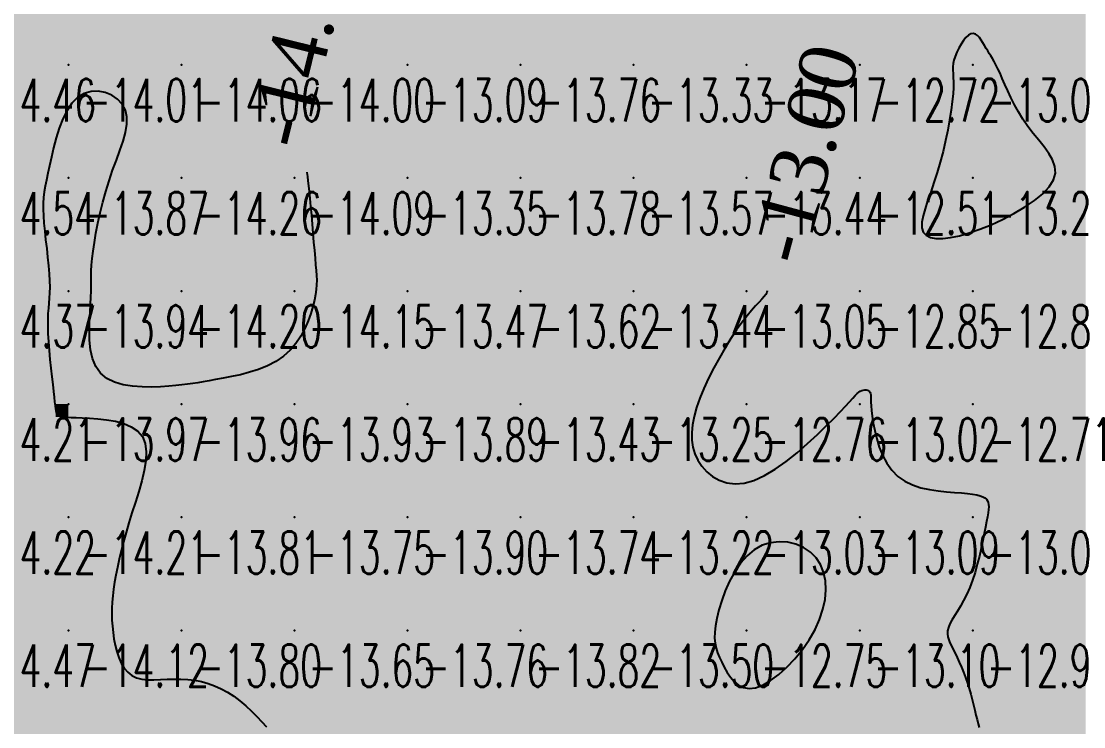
# Model space of a CAD drawing. Header units: millimetres. Extents: x 88261 to 90953, y 390274 to 392322.
# Drawn here: x 89646.1 to 89740.1, y 391408.7 to 391471.1 of the extents above; entities that cross this region are included whole.
import ezdxf
from ezdxf.enums import TextEntityAlignment as Align

# ---------------------------------------------------------------- set-up
doc = ezdxf.new("R2010")
doc.units = ezdxf.units.MM
doc.header["$LTSCALE"] = 25
for name, color, linetype in [('CN_03_00', 7, 'Continuous'), ('Cotation Courbes de niveau', 7, 'Continuous'), ('COTEAlt', 7, 'Continuous'), ('TN_COLORIAGE', 7, 'Continuous')]:
    doc.layers.add(name, color=color, linetype=linetype)
doc.styles.add('Simplex 1.0', font='Simplex.shx', dxfattribs={"width": 0.99, "height": 2.5})
doc.styles.get("Standard").update_dxf_attribs({"font": 'times.ttf'})

# ---------------------------------------------------------------- blocks, each defined once
blk = doc.blocks.new('COTE')
at = {"color": 0}
blk.add_point((0, 0), dxfattribs=at)
at = {"layer": 'COTEAlt'}
blk.add_attdef('ALT', text='', height=3.75, dxfattribs=at).set_placement((1.25, -1.25), align=Align.TOP_LEFT)

msp = doc.modelspace()

# ---------------------------------------------------------------- linework, layer by layer
at = {"layer": 'CN_03_00', "elevation": -13, "flags": 128}
for points in [[(89731.874, 391453.106), (89732.888, 391453.571), (89733.888, 391454.089), (89734.837, 391454.648), (89735.7, 391455.238), (89736.439, 391455.846), (89737.017, 391456.461), (89737.398, 391457.071), (89737.558, 391457.669), (89737.52, 391458.255), (89737.319, 391458.835), (89736.991, 391459.412), (89736.571, 391459.992), (89736.095, 391460.58), (89735.598, 391461.179), (89735.116, 391461.794), (89734.677, 391462.428), (89734.284, 391463.071), (89733.933, 391463.712), (89733.62, 391464.341), (89733.341, 391464.945), (89733.091, 391465.514), (89732.866, 391466.036), (89732.663, 391466.5), (89732.477, 391466.898), (89732.306, 391467.238), (89732.147, 391467.531), (89731.997, 391467.789), (89731.854, 391468.023), (89731.715, 391468.244), (89731.578, 391468.463), (89731.44, 391468.692), (89731.298, 391468.937), (89731.152, 391469.188), (89730.999, 391469.43), (89730.839, 391469.648), (89730.67, 391469.827), (89730.49, 391469.951), (89730.298, 391470.006), (89730.093, 391469.977), (89729.876, 391469.853), (89729.651, 391469.647), (89729.427, 391469.376), (89729.211, 391469.057), (89729.011, 391468.708), (89728.835, 391468.345), (89728.69, 391467.987), (89728.584, 391467.649), (89728.522, 391467.344), (89728.496, 391467.058), (89728.495, 391466.772), (89728.509, 391466.467), (89728.528, 391466.124), (89728.541, 391465.725), (89728.538, 391465.249), (89728.507, 391464.678), (89728.441, 391463.999), (89728.34, 391463.226), (89728.205, 391462.378), (89728.04, 391461.475), (89727.845, 391460.537), (89727.623, 391459.583), (89727.376, 391458.634), (89727.106, 391457.71), (89726.818, 391456.827), (89726.529, 391455.996), (89726.258, 391455.222), (89726.026, 391454.513), (89725.851, 391453.875), (89725.754, 391453.316), (89725.755, 391452.842), (89725.872, 391452.459), (89726.122, 391452.175), (89726.498, 391451.986), (89726.992, 391451.89), (89727.593, 391451.884), (89728.293, 391451.966), (89729.081, 391452.132), (89729.947, 391452.379), (89730.883, 391452.706), (89731.874, 391453.106)], [(89711.68, 391412.405), (89712.37, 391412.804), (89713.088, 391413.339), (89713.812, 391413.99), (89714.517, 391414.734), (89715.182, 391415.549), (89715.783, 391416.414), (89716.297, 391417.308), (89716.705, 391418.209), (89717.002, 391419.104), (89717.186, 391419.981), (89717.258, 391420.827), (89717.215, 391421.63), (89717.057, 391422.376), (89716.782, 391423.055), (89716.39, 391423.652), (89715.883, 391424.157), (89715.28, 391424.561), (89714.605, 391424.854), (89713.878, 391425.029), (89713.125, 391425.077), (89712.366, 391424.99), (89711.625, 391424.758), (89710.925, 391424.374), (89710.284, 391423.836), (89709.707, 391423.17), (89709.194, 391422.408), (89708.746, 391421.583), (89708.362, 391420.728), (89708.043, 391419.874), (89707.79, 391419.055), (89707.603, 391418.303), (89707.481, 391417.643), (89707.42, 391417.066), (89707.415, 391416.555), (89707.46, 391416.095), (89707.551, 391415.669), (89707.682, 391415.26), (89707.848, 391414.852), (89708.045, 391414.428), (89708.268, 391413.979), (89708.521, 391413.524), (89708.812, 391413.091), (89709.147, 391412.704), (89709.53, 391412.392), (89709.97, 391412.18), (89710.471, 391412.095), (89711.041, 391412.164), (89711.68, 391412.405)]]:
    msp.add_lwpolyline(points, close=True, dxfattribs=at)
at = {"layer": 'CN_03_00', "flags": 128}
for points, elevation in [([(89671.332, 391457.749), (89671.336, 391457.724), (89671.389, 391457.367), (89671.441, 391456.987), (89671.495, 391456.554), (89671.552, 391456.039), (89671.612, 391455.42), (89671.676, 391454.715), (89671.742, 391453.951), (89671.809, 391453.152), (89671.876, 391452.347), (89671.942, 391451.56), (89672.006, 391450.819), (89672.066, 391450.149), (89672.121, 391449.57), (89672.167, 391449.067), (89672.201, 391448.618), (89672.216, 391448.203), (89672.21, 391447.799), (89672.178, 391447.385), (89672.115, 391446.939), (89672.017, 391446.44), (89671.88, 391445.873), (89671.697, 391445.251), (89671.463, 391444.593), (89671.169, 391443.92), (89670.812, 391443.251), (89670.382, 391442.607), (89669.876, 391442.007), (89669.285, 391441.47), (89668.609, 391441.013), (89667.866, 391440.63), (89667.078, 391440.313), (89666.268, 391440.054), (89665.46, 391439.843), (89664.676, 391439.672), (89663.938, 391439.531), (89663.271, 391439.413), (89662.688, 391439.309), (89662.173, 391439.217), (89661.701, 391439.135), (89661.248, 391439.061), (89660.788, 391438.995), (89660.297, 391438.935), (89659.75, 391438.88), (89659.122, 391438.827), (89658.398, 391438.779), (89657.601, 391438.751), (89656.762, 391438.759), (89655.915, 391438.822), (89655.092, 391438.957), (89654.324, 391439.182), (89653.644, 391439.514), (89653.085, 391439.973), (89652.67, 391440.566), (89652.386, 391441.27), (89652.21, 391442.055), (89652.123, 391442.888), (89652.101, 391443.738), (89652.122, 391444.573), (89652.166, 391445.362), (89652.21, 391446.074), (89652.238, 391446.685), (89652.25, 391447.214), (89652.253, 391447.685), (89652.253, 391448.126), (89652.257, 391448.562), (89652.271, 391449.02), (89652.302, 391449.526), (89652.354, 391450.105), (89652.435, 391450.777), (89652.545, 391451.535), (89652.684, 391452.361), (89652.854, 391453.242), (89653.054, 391454.161), (89653.285, 391455.104), (89653.547, 391456.055), (89653.841, 391456.998), (89654.162, 391457.921), (89654.492, 391458.815), (89654.806, 391459.674), (89655.08, 391460.493), (89655.29, 391461.265), (89655.411, 391461.985), (89655.421, 391462.646), (89655.294, 391463.242), (89655.016, 391463.767), (89654.606, 391464.208), (89654.096, 391464.552), (89653.514, 391464.787), (89652.89, 391464.898), (89652.254, 391464.873), (89651.634, 391464.699), (89651.062, 391464.363), (89650.559, 391463.858), (89650.126, 391463.213), (89649.754, 391462.462), (89649.437, 391461.638), (89649.169, 391460.778), (89648.941, 391459.915), (89648.746, 391459.084), (89648.578, 391458.32), (89648.431, 391457.647), (89648.304, 391457.054), (89648.199, 391456.517), (89648.117, 391456.014), (89648.059, 391455.523), (89648.026, 391455.022), (89648.019, 391454.487), (89648.039, 391453.897), (89648.087, 391453.237), (89648.155, 391452.519), (89648.237, 391451.763), (89648.326, 391450.991), (89648.413, 391450.221), (89648.491, 391449.475), (89648.553, 391448.772), (89648.591, 391448.133), (89648.601, 391447.57), (89648.587, 391447.07), (89648.557, 391446.609), (89648.517, 391446.168), (89648.476, 391445.723), (89648.441, 391445.254), (89648.418, 391444.739), (89648.415, 391444.155), (89648.438, 391443.489), (89648.483, 391442.758), (89648.545, 391441.986), (89648.619, 391441.197), (89648.7, 391440.416), (89648.781, 391439.667), (89648.859, 391438.974), (89648.927, 391438.363), (89648.983, 391437.851), (89649.028, 391437.433), (89649.067, 391437.099), (89649.103, 391436.837), (89649.14, 391436.636), (89649.183, 391436.486), (89649.235, 391436.374), (89649.3, 391436.291), (89649.383, 391436.227), (89649.496, 391436.177), (89649.651, 391436.139), (89649.859, 391436.109), (89650.133, 391436.086), (89650.486, 391436.066), (89650.929, 391436.046), (89651.474, 391436.024), (89652.127, 391435.995), (89652.857, 391435.946), (89653.628, 391435.861), (89654.402, 391435.725), (89655.144, 391435.523), (89655.815, 391435.24), (89656.378, 391434.861), (89656.797, 391434.369), (89657.044, 391433.757), (89657.136, 391433.038), (89657.098, 391432.233), (89656.957, 391431.362), (89656.738, 391430.446), (89656.467, 391429.505), (89656.17, 391428.561), (89655.873, 391427.633), (89655.597, 391426.738), (89655.348, 391425.88), (89655.122, 391425.058), (89654.921, 391424.273), (89654.743, 391423.523), (89654.587, 391422.81), (89654.453, 391422.132), (89654.34, 391421.489), (89654.248, 391420.881), (89654.176, 391420.301), (89654.125, 391419.743), (89654.096, 391419.2), (89654.088, 391418.666), (89654.101, 391418.134), (89654.137, 391417.597), (89654.195, 391417.049), (89654.277, 391416.487), (89654.386, 391415.922), (89654.526, 391415.367), (89654.702, 391414.837), (89654.919, 391414.345), (89655.181, 391413.908), (89655.492, 391413.537), (89655.857, 391413.249), (89656.278, 391413.051), (89656.75, 391412.932), (89657.264, 391412.876), (89657.814, 391412.865), (89658.39, 391412.882), (89658.986, 391412.911), (89659.593, 391412.935), (89660.204, 391412.936), (89660.811, 391412.901), (89661.414, 391412.825), (89662.01, 391412.707), (89662.6, 391412.545), (89663.183, 391412.337), (89663.757, 391412.081), (89664.321, 391411.776), (89664.876, 391411.42), (89665.419, 391411.014), (89665.946, 391410.57), (89666.45, 391410.102), (89666.927, 391409.625), (89667.372, 391409.153), (89667.777, 391408.701)], -14), ([(89712.06, 391447.266), (89712.034, 391447.112), (89711.948, 391446.946), (89711.803, 391446.757), (89711.6, 391446.533), (89711.343, 391446.262), (89711.036, 391445.932), (89710.681, 391445.533), (89710.282, 391445.052), (89709.841, 391444.477), (89709.364, 391443.803), (89708.863, 391443.043), (89708.351, 391442.216), (89707.841, 391441.343), (89707.348, 391440.441), (89706.886, 391439.53), (89706.467, 391438.63), (89706.106, 391437.759), (89705.815, 391436.933), (89705.596, 391436.152), (89705.453, 391435.415), (89705.388, 391434.719), (89705.401, 391434.059), (89705.496, 391433.435), (89705.674, 391432.842), (89705.937, 391432.278), (89706.287, 391431.745), (89706.72, 391431.259), (89707.234, 391430.841), (89707.825, 391430.511), (89708.489, 391430.292), (89709.224, 391430.203), (89710.025, 391430.265), (89710.891, 391430.499), (89711.813, 391430.917), (89712.771, 391431.489), (89713.743, 391432.178), (89714.704, 391432.943), (89715.632, 391433.748), (89716.502, 391434.553), (89717.292, 391435.32), (89717.977, 391436.01), (89718.541, 391436.593), (89718.993, 391437.071), (89719.351, 391437.457), (89719.63, 391437.762), (89719.848, 391437.996), (89720.021, 391438.17), (89720.165, 391438.296), (89720.296, 391438.386), (89720.429, 391438.448), (89720.563, 391438.485), (89720.694, 391438.5), (89720.818, 391438.492), (89720.932, 391438.465), (89721.032, 391438.418), (89721.114, 391438.353), (89721.174, 391438.272), (89721.211, 391438.174), (89721.23, 391438.05), (89721.238, 391437.89), (89721.242, 391437.682), (89721.248, 391437.416), (89721.266, 391437.082), (89721.3, 391436.669), (89721.358, 391436.166), (89721.448, 391435.568), (89721.578, 391434.897), (89721.754, 391434.179), (89721.986, 391433.443), (89722.28, 391432.715), (89722.645, 391432.023), (89723.089, 391431.393), (89723.62, 391430.854), (89724.24, 391430.424), (89724.931, 391430.096), (89725.669, 391429.855), (89726.431, 391429.684), (89727.194, 391429.568), (89727.933, 391429.491), (89728.626, 391429.439), (89729.248, 391429.394), (89729.782, 391429.345), (89730.23, 391429.287), (89730.6, 391429.22), (89730.9, 391429.142), (89731.137, 391429.052), (89731.319, 391428.95), (89731.454, 391428.833), (89731.551, 391428.701), (89731.615, 391428.552), (89731.65, 391428.379), (89731.659, 391428.173), (89731.642, 391427.927), (89731.603, 391427.632), (89731.543, 391427.281), (89731.464, 391426.864), (89731.37, 391426.375), (89731.26, 391425.809), (89731.135, 391425.179), (89730.993, 391424.503), (89730.834, 391423.797), (89730.655, 391423.079), (89730.455, 391422.367), (89730.234, 391421.676), (89729.99, 391421.026), (89729.723, 391420.429), (89729.443, 391419.884), (89729.161, 391419.389), (89728.887, 391418.938), (89728.633, 391418.527), (89728.409, 391418.154), (89728.226, 391417.813), (89728.095, 391417.5), (89728.025, 391417.211), (89728.01, 391416.939), (89728.044, 391416.675), (89728.12, 391416.412), (89728.231, 391416.142), (89728.369, 391415.857), (89728.528, 391415.55), (89728.7, 391415.211), (89728.88, 391414.836), (89729.063, 391414.428), (89729.246, 391413.992), (89729.428, 391413.535), (89729.605, 391413.061), (89729.774, 391412.577), (89729.933, 391412.087), (89730.079, 391411.598), (89730.209, 391411.115), (89730.327, 391410.644), (89730.435, 391410.189), (89730.536, 391409.756), (89730.634, 391409.351), (89730.731, 391408.978), (89730.83, 391408.643)], -13)]:
    msp.add_lwpolyline(points, dxfattribs=dict(at, elevation=elevation))
at = {"layer": 'TN_COLORIAGE', "color": 231}
for points in [[(89640.249, 391477.239, -14.644), (89640.249, 391467.239, -14.644), (89650.249, 391477.239, -14.644)], [(89640.249, 391467.239, -14.644), (89650.249, 391467.239, -14.644), (89650.249, 391477.239, -14.644)], [(89650.249, 391477.239, -14.213), (89650.249, 391467.239, -14.213), (89660.249, 391477.239, -14.213)], [(89650.249, 391467.239, -14.213), (89660.249, 391467.239, -14.213), (89660.249, 391477.239, -14.213)], [(89660.249, 391477.239, -14.131), (89660.249, 391467.239, -14.131), (89670.249, 391477.239, -14.131)], [(89660.249, 391467.239, -14.131), (89670.249, 391467.239, -14.131), (89670.249, 391477.239, -14.131)], [(89670.249, 391477.239, -14), (89672.758, 391477.239, -14), (89670.249, 391467.239, -14), (89670.334, 391467.325, -14)], [(89640.249, 391467.239, -14.014), (89640.249, 391457.239, -14.014), (89650.249, 391467.239, -14.014)], [(89640.249, 391457.239, -14), (89648.371, 391457.239, -14), (89650.249, 391467.239, -14), (89650.249, 391466.235, -14)], [(89660.249, 391467.239, -14), (89657.004, 391463.995, -14), (89650.249, 391467.239, -14), (89650.249, 391466.235, -14)], [(89660.249, 391457.239, -14), (89653.498, 391457.239, -14), (89660.249, 391467.239, -14), (89657.004, 391463.995, -14)], [(89660.249, 391467.239, -14.003), (89660.249, 391457.239, -14.003), (89670.249, 391467.239, -14.003)], [(89660.249, 391457.239, -14.003), (89670.249, 391457.239, -14.003), (89670.249, 391467.239, -14.003)], [(89670.286, 391467.239, -14.003), (89670.334, 391467.325, -14.003), (89670.249, 391467.239, -14.003)], [(89670.249, 391457.239, -14), (89671.179, 391458.169, -14), (89670.249, 391467.239, -14), (89670.286, 391467.239, -14)], [(89671.179, 391458.169, -14.093), (89671.504, 391457.239, -14.093), (89670.249, 391457.239, -14.093)], [(89640.249, 391457.239, -14), (89648.371, 391457.239, -14), (89640.249, 391447.239, -14), (89647.736, 391454.726, -14)], [(89653.498, 391457.239, -14.261), (89652.047, 391449.038, -14.261), (89660.249, 391457.239, -14.261)], [(89660.249, 391457.239, -14), (89652.047, 391449.038, -14), (89660.249, 391447.239, -14), (89652.44, 391447.239, -14)], [(89660.249, 391457.239, -14.093), (89660.249, 391447.239, -14.093), (89670.249, 391457.239, -14.093)], [(89660.249, 391447.239, -14.093), (89670.249, 391447.239, -14.093), (89670.249, 391457.239, -14.093)], [(89670.249, 391447.239, -14), (89672.114, 391449.104, -14), (89670.249, 391457.239, -14), (89671.504, 391457.239, -14)], [(89647.736, 391454.726, -14.374), (89648.923, 391447.239, -14.374), (89640.249, 391447.239, -14.374)], [(89672.114, 391449.104, -14.149), (89672.435, 391447.239, -14.149), (89670.249, 391447.239, -14.149)], [(89640.249, 391447.239, -14), (89648.923, 391447.239, -14), (89640.249, 391437.239, -14), (89648.122, 391445.113, -14)], [(89652.44, 391447.239, -14.204), (89651.456, 391438.446, -14.204), (89660.249, 391447.239, -14.204)], [(89660.249, 391438.811, -14.204), (89651.456, 391438.446, -14.204), (89660.249, 391447.239, -14.204)], [(89660.249, 391447.239, -14), (89660.249, 391438.811, -14), (89670.249, 391447.239, -14), (89662.282, 391439.272, -14)], [(89670.249, 391440.577, -14.149), (89662.282, 391439.272, -14.149), (89670.249, 391447.239, -14.149)], [(89672.435, 391447.239, -14.149), (89670.249, 391440.577, -14.149), (89670.249, 391447.239, -14.149)], [(89648.122, 391445.113, -14.211), (89649.081, 391437.239, -14.211), (89640.249, 391437.239, -14.211)], [(89640.249, 391427.239, -14), (89649.117, 391436.108, -14), (89640.249, 391437.239, -14), (89649.081, 391437.239, -14)], [(89640.249, 391427.239, -14), (89649.117, 391436.108, -14), (89650.249, 391427.239, -14), (89650.249, 391436.078, -14)], [(89658.734, 391435.725, -14.213), (89650.249, 391436.078, -14.213), (89650.249, 391427.239, -14.213)], [(89655.595, 391427.239, -14.213), (89658.734, 391435.725, -14.213), (89650.249, 391427.239, -14.213)], [(89640.249, 391427.239, -14.213), (89640.249, 391417.239, -14.213), (89650.249, 391427.239, -14.213)], [(89640.249, 391417.239, -14.213), (89650.249, 391417.239, -14.213), (89650.249, 391427.239, -14.213)], [(89650.249, 391427.239, -14), (89655.595, 391427.239, -14), (89650.249, 391417.239, -14), (89654.123, 391421.114, -14)], [(89653.954, 391417.239, -14.117), (89654.123, 391421.114, -14.117), (89650.249, 391417.239, -14.117)], [(89640.249, 391417.239, -14.117), (89640.249, 391407.239, -14.117), (89650.249, 391417.239, -14.117)], [(89640.249, 391407.239, -14.117), (89650.249, 391407.239, -14.117), (89650.249, 391417.239, -14.117)], [(89650.249, 391407.239, -14), (89655.235, 391412.225, -14), (89650.249, 391417.239, -14), (89653.954, 391417.239, -14)], [(89660.249, 391407.239, -14), (89660.249, 391413.352, -14), (89650.249, 391407.239, -14), (89655.235, 391412.225, -14)], [(89664.992, 391411.983, -14.313), (89660.249, 391413.352, -14.313), (89660.249, 391407.239, -14.313)], [(89664.992, 391411.983, -14.313), (89669.039, 391407.239, -14.313), (89660.249, 391407.239, -14.313)]]:
    msp.add_solid(points, dxfattribs=at)
at = {"layer": 'TN_COLORIAGE', "color": 221}
for points in [[(89670.334, 391467.325, -13.091), (89670.286, 391467.239, -13.091), (89680.249, 391477.239, -13.091), (89680.249, 391467.239, -13.091)], [(89670.334, 391467.325, -13.61), (89672.758, 391477.239, -13.61), (89680.249, 391477.239, -13.61)], [(89680.249, 391477.239, -13.764), (89680.249, 391467.239, -13.764), (89690.249, 391477.239, -13.764)], [(89680.249, 391467.239, -13.764), (89690.249, 391467.239, -13.764), (89690.249, 391477.239, -13.764)], [(89690.249, 391477.239, -13.25), (89690.249, 391467.239, -13.25), (89700.249, 391477.239, -13.25)], [(89690.249, 391467.239, -13.25), (89700.249, 391467.239, -13.25), (89700.249, 391477.239, -13.25)], [(89700.249, 391477.239, -13.089), (89700.249, 391467.239, -13.089), (89710.249, 391477.239, -13.089)], [(89700.249, 391467.239, -13.089), (89710.249, 391467.239, -13.089), (89710.249, 391477.239, -13.089)], [(89710.249, 391467.239, -13), (89714.044, 391471.034, -13), (89710.249, 391477.239, -13), (89712.676, 391477.239, -13)], [(89714.036, 391467.239, -13.169), (89714.044, 391471.034, -13.169), (89710.249, 391467.239, -13.169)], [(89728.088, 391467.239, -13.077), (89730.249, 391471.038, -13.077), (89730.249, 391467.239, -13.077)], [(89731.477, 391468.468, -13.077), (89730.249, 391471.038, -13.077), (89730.249, 391467.239, -13.077)], [(89731.477, 391468.468, -13.077), (89732.48, 391467.239, -13.077), (89730.249, 391467.239, -13.077)], [(89670.286, 391467.239, -13.091), (89671.179, 391458.169, -13.091), (89680.249, 391467.239, -13.091)], [(89671.504, 391457.239, -13.091), (89671.179, 391458.169, -13.091), (89680.249, 391457.239, -13.091), (89680.249, 391467.239, -13.091)], [(89680.249, 391467.239, -13.755), (89680.249, 391457.239, -13.755), (89690.249, 391467.239, -13.755)], [(89680.249, 391457.239, -13.755), (89690.249, 391457.239, -13.755), (89690.249, 391467.239, -13.755)], [(89690.249, 391467.239, -13.329), (89690.249, 391457.239, -13.329), (89700.249, 391467.239, -13.329)], [(89690.249, 391457.239, -13.329), (89700.249, 391457.239, -13.329), (89700.249, 391467.239, -13.329)], [(89700.249, 391467.239, -13.169), (89700.249, 391457.239, -13.169), (89710.249, 391467.239, -13.169)], [(89700.249, 391457.239, -13.169), (89710.249, 391457.239, -13.169), (89710.249, 391467.239, -13.169)], [(89710.249, 391457.239, -13), (89716.384, 391463.374, -13), (89710.249, 391467.239, -13), (89714.036, 391467.239, -13)], [(89730.249, 391457.239, -13), (89727.328, 391457.239, -13), (89730.249, 391467.239, -13), (89728.907, 391465.897, -13)], [(89728.907, 391465.897, -13.077), (89728.088, 391467.239, -13.077), (89730.249, 391467.239, -13.077)], [(89730.249, 391457.239, -13), (89734.581, 391461.572, -13), (89730.249, 391467.239, -13), (89732.48, 391467.239, -13)], [(89650.249, 391466.235, -13.875), (89648.371, 391457.239, -13.875), (89650.249, 391457.239, -13.875)], [(89650.249, 391466.235, -13.875), (89657.004, 391463.995, -13.875), (89650.249, 391457.239, -13.875)], [(89657.004, 391463.995, -13.875), (89653.498, 391457.239, -13.875), (89650.249, 391457.239, -13.875)], [(89714.965, 391457.239, -13.441), (89716.384, 391463.374, -13.441), (89710.249, 391457.239, -13.441)], [(89734.581, 391461.572, -13.204), (89739.89, 391457.239, -13.204), (89730.249, 391457.239, -13.204)], [(89647.736, 391454.726, -13.875), (89648.371, 391457.239, -13.875), (89650.249, 391457.239, -13.875)], [(89648.923, 391447.239, -13.875), (89647.736, 391454.726, -13.875), (89650.249, 391447.239, -13.875), (89650.249, 391457.239, -13.875)], [(89652.047, 391449.038, -13.875), (89653.498, 391457.239, -13.875), (89650.249, 391447.239, -13.875), (89650.249, 391457.239, -13.875)], [(89671.504, 391457.239, -13.351), (89672.114, 391449.104, -13.351), (89680.249, 391457.239, -13.351)], [(89672.435, 391447.239, -13.351), (89672.114, 391449.104, -13.351), (89680.249, 391447.239, -13.351), (89680.249, 391457.239, -13.351)], [(89680.249, 391457.239, -13.78), (89680.249, 391447.239, -13.78), (89690.249, 391457.239, -13.78)], [(89680.249, 391447.239, -13.78), (89690.249, 391447.239, -13.78), (89690.249, 391457.239, -13.78)], [(89690.249, 391457.239, -13.573), (89690.249, 391447.239, -13.573), (89700.249, 391457.239, -13.573)], [(89690.249, 391447.239, -13.573), (89700.249, 391447.239, -13.573), (89700.249, 391457.239, -13.573)], [(89700.249, 391457.239, -13.441), (89700.249, 391447.239, -13.441), (89710.249, 391457.239, -13.441)], [(89700.249, 391447.239, -13.441), (89710.249, 391447.239, -13.441), (89710.249, 391457.239, -13.441)], [(89710.249, 391457.239, -13), (89714.965, 391457.239, -13), (89710.249, 391447.239, -13), (89711.125, 391448.116, -13)], [(89727.328, 391457.239, -13.204), (89724.414, 391451.405, -13.204), (89730.249, 391457.239, -13.204)], [(89730.249, 391451.898, -13.204), (89724.414, 391451.405, -13.204), (89730.249, 391457.239, -13.204)], [(89730.249, 391451.898, -13.204), (89739.89, 391457.239, -13.204), (89730.249, 391457.239, -13.204)], [(89652.44, 391447.239, -13.943), (89652.047, 391449.038, -13.943), (89650.249, 391447.239, -13.943)], [(89711.125, 391448.116, -13.047), (89712.708, 391447.239, -13.047), (89710.249, 391447.239, -13.047)], [(89648.122, 391445.113, -13.943), (89648.923, 391447.239, -13.943), (89650.249, 391447.239, -13.943)], [(89649.081, 391437.239, -13.943), (89648.122, 391445.113, -13.943), (89650.249, 391437.239, -13.943), (89650.249, 391447.239, -13.943)], [(89651.456, 391438.446, -13.943), (89652.44, 391447.239, -13.943), (89650.249, 391437.239, -13.943), (89650.249, 391447.239, -13.943)], [(89670.249, 391440.577, -13.468), (89672.435, 391447.239, -13.468), (89670.249, 391437.239, -13.468), (89680.249, 391447.239, -13.468)], [(89670.249, 391437.239, -13.468), (89680.249, 391437.239, -13.468), (89680.249, 391447.239, -13.468)], [(89680.249, 391447.239, -13.623), (89680.249, 391437.239, -13.623), (89690.249, 391447.239, -13.623)], [(89680.249, 391437.239, -13.623), (89690.249, 391437.239, -13.623), (89690.249, 391447.239, -13.623)], [(89690.249, 391447.239, -13.436), (89690.249, 391437.239, -13.436), (89700.249, 391447.239, -13.436)], [(89690.249, 391437.239, -13.436), (89700.249, 391437.239, -13.436), (89700.249, 391447.239, -13.436)], [(89700.249, 391447.239, -13.047), (89700.249, 391437.239, -13.047), (89710.249, 391447.239, -13.047)], [(89700.249, 391437.239, -13), (89705.345, 391437.239, -13), (89710.249, 391447.239, -13), (89710.249, 391445.596, -13)], [(89710.249, 391445.596, -13.047), (89712.708, 391447.239, -13.047), (89710.249, 391447.239, -13.047)], [(89662.282, 391439.272, -13.925), (89670.249, 391440.577, -13.925), (89660.249, 391437.239, -13.925), (89670.249, 391437.239, -13.925)], [(89651.456, 391438.446, -13.962), (89660.249, 391438.811, -13.962), (89650.249, 391437.239, -13.962), (89660.249, 391437.239, -13.962)], [(89662.282, 391439.272, -13.962), (89660.249, 391438.811, -13.962), (89660.249, 391437.239, -13.962)], [(89719.341, 391437.239, -13.024), (89720.249, 391438.66, -13.024), (89720.249, 391437.239, -13.024)], [(89721.443, 391438.433, -13.024), (89720.249, 391438.66, -13.024), (89720.249, 391437.239, -13.024)], [(89721.024, 391437.239, -13.024), (89721.443, 391438.433, -13.024), (89720.249, 391437.239, -13.024)], [(89649.081, 391437.239, -13.972), (89649.117, 391436.108, -13.972), (89650.249, 391437.239, -13.972)], [(89650.249, 391436.078, -13.972), (89649.117, 391436.108, -13.972), (89650.249, 391437.239, -13.972)], [(89650.249, 391436.078, -13.962), (89658.734, 391435.725, -13.962), (89650.249, 391437.239, -13.962), (89660.249, 391437.239, -13.962)], [(89658.734, 391435.725, -13.815), (89655.595, 391427.239, -13.815), (89660.249, 391437.239, -13.815), (89660.249, 391427.239, -13.815)], [(89660.249, 391437.239, -13.925), (89660.249, 391427.239, -13.925), (89670.249, 391437.239, -13.925)], [(89660.249, 391427.239, -13.925), (89670.249, 391427.239, -13.925), (89670.249, 391437.239, -13.925)], [(89670.249, 391437.239, -13.891), (89670.249, 391427.239, -13.891), (89680.249, 391437.239, -13.891)], [(89670.249, 391427.239, -13.891), (89680.249, 391427.239, -13.891), (89680.249, 391437.239, -13.891)], [(89680.249, 391437.239, -13.428), (89680.249, 391427.239, -13.428), (89690.249, 391437.239, -13.428)], [(89680.249, 391427.239, -13.428), (89690.249, 391427.239, -13.428), (89690.249, 391437.239, -13.428)], [(89690.249, 391437.239, -13.251), (89690.249, 391427.239, -13.251), (89700.249, 391437.239, -13.251)], [(89690.249, 391427.239, -13.251), (89700.249, 391427.239, -13.251), (89700.249, 391437.239, -13.251)], [(89700.249, 391437.239, -13), (89705.345, 391437.239, -13), (89700.249, 391427.239, -13), (89705.007, 391431.998, -13)], [(89710.249, 391427.239, -13), (89710.249, 391428.44, -13), (89720.249, 391437.239, -13), (89719.341, 391437.239, -13)], [(89710.249, 391427.239, -13.024), (89720.249, 391427.239, -13.024), (89720.249, 391437.239, -13.024)], [(89720.249, 391427.239, -13), (89722.612, 391429.602, -13), (89720.249, 391437.239, -13), (89721.024, 391437.239, -13)], [(89700.249, 391427.239, -13), (89705.007, 391431.998, -13), (89710.249, 391427.239, -13), (89710.249, 391428.44, -13)], [(89720.249, 391427.239, -13), (89722.612, 391429.602, -13), (89730.249, 391427.239, -13), (89730.249, 391429.472, -13)], [(89731.884, 391428.874, -13.082), (89730.249, 391429.472, -13.082), (89730.249, 391427.239, -13.082)], [(89731.521, 391427.239, -13.082), (89731.884, 391428.874, -13.082), (89730.249, 391427.239, -13.082)], [(89654.123, 391421.114, -13.801), (89653.954, 391417.239, -13.801), (89660.249, 391427.239, -13.801), (89660.249, 391417.239, -13.801)], [(89654.123, 391421.114, -13.815), (89655.595, 391427.239, -13.815), (89660.249, 391427.239, -13.815)], [(89660.249, 391427.239, -13.748), (89660.249, 391417.239, -13.748), (89670.249, 391427.239, -13.748)], [(89660.249, 391417.239, -13.748), (89670.249, 391417.239, -13.748), (89670.249, 391427.239, -13.748)], [(89670.249, 391427.239, -13.898), (89670.249, 391417.239, -13.898), (89680.249, 391427.239, -13.898)], [(89670.249, 391417.239, -13.898), (89680.249, 391417.239, -13.898), (89680.249, 391427.239, -13.898)], [(89680.249, 391427.239, -13.737), (89680.249, 391417.239, -13.737), (89690.249, 391427.239, -13.737)], [(89680.249, 391417.239, -13.737), (89690.249, 391417.239, -13.737), (89690.249, 391427.239, -13.737)], [(89690.249, 391427.239, -13.219), (89690.249, 391417.239, -13.219), (89700.249, 391427.239, -13.219)], [(89690.249, 391417.239, -13.219), (89700.249, 391417.239, -13.219), (89700.249, 391427.239, -13.219)], [(89700.249, 391427.239, -13.033), (89700.249, 391417.239, -13.033), (89710.249, 391427.239, -13.033)], [(89700.249, 391417.239, -13), (89706.897, 391417.239, -13), (89710.249, 391427.239, -13), (89710.249, 391426.09, -13)], [(89720.249, 391427.239, -13), (89717.655, 391424.646, -13), (89710.249, 391427.239, -13), (89710.249, 391426.09, -13)], [(89720.249, 391417.239, -13), (89717.47, 391417.239, -13), (89720.249, 391427.239, -13), (89717.655, 391424.646, -13)], [(89720.249, 391427.239, -13.082), (89720.249, 391417.239, -13.082), (89730.249, 391427.239, -13.082)], [(89720.249, 391417.239, -13), (89727.422, 391417.239, -13), (89730.249, 391427.239, -13), (89730.249, 391420.419, -13)], [(89731.521, 391427.239, -13.082), (89730.249, 391420.419, -13.082), (89730.249, 391427.239, -13.082)], [(89653.954, 391417.239, -13.801), (89655.235, 391412.225, -13.801), (89660.249, 391417.239, -13.801)], [(89655.235, 391412.225, -13.801), (89660.249, 391413.352, -13.801), (89660.249, 391417.239, -13.801)], [(89660.249, 391413.352, -13.653), (89664.992, 391411.983, -13.653), (89660.249, 391417.239, -13.653), (89670.249, 391417.239, -13.653)], [(89669.039, 391407.239, -13.653), (89664.992, 391411.983, -13.653), (89670.249, 391407.239, -13.653), (89670.249, 391417.239, -13.653)], [(89670.249, 391417.239, -13.756), (89670.249, 391407.239, -13.756), (89680.249, 391417.239, -13.756)], [(89670.249, 391407.239, -13.756), (89680.249, 391407.239, -13.756), (89680.249, 391417.239, -13.756)], [(89680.249, 391417.239, -13.82), (89680.249, 391407.239, -13.82), (89690.249, 391417.239, -13.82)], [(89680.249, 391407.239, -13.82), (89690.249, 391407.239, -13.82), (89690.249, 391417.239, -13.82)], [(89690.249, 391417.239, -13.503), (89690.249, 391407.239, -13.503), (89700.249, 391417.239, -13.503)], [(89690.249, 391407.239, -13.503), (89700.249, 391407.239, -13.503), (89700.249, 391417.239, -13.503)], [(89700.249, 391407.239, -13), (89707.78, 391414.771, -13), (89700.249, 391417.239, -13), (89706.897, 391417.239, -13)], [(89710.249, 391407.239, -13), (89710.249, 391410.243, -13), (89720.249, 391417.239, -13), (89717.47, 391417.239, -13)], [(89710.249, 391407.239, -13.098), (89720.249, 391407.239, -13.098), (89720.249, 391417.239, -13.098)], [(89720.249, 391407.239, -13), (89728.633, 391415.623, -13), (89720.249, 391417.239, -13), (89727.422, 391417.239, -13)], [(89720.249, 391407.239, -13), (89728.633, 391415.623, -13), (89730.249, 391407.239, -13), (89730.249, 391411.533, -13)], [(89700.249, 391407.239, -13), (89707.78, 391414.771, -13), (89710.249, 391407.239, -13), (89710.249, 391410.243, -13)], [(89730.844, 391407.835, -13.029), (89730.249, 391411.533, -13.029), (89730.249, 391407.239, -13.029)]]:
    msp.add_solid(points, dxfattribs=at)
at = {"layer": 'TN_COLORIAGE', "color": 211}
for points in [[(89712.676, 391477.239, -12.723), (89714.044, 391471.034, -12.723), (89720.249, 391477.239, -12.723)], [(89714.044, 391471.034, -12.722), (89714.036, 391467.239, -12.722), (89720.249, 391477.239, -12.722), (89720.249, 391467.239, -12.722)], [(89720.249, 391477.239, -12.875), (89720.249, 391467.239, -12.875), (89730.249, 391477.239, -12.875)], [(89730.249, 391471.038, -12.722), (89728.088, 391467.239, -12.722), (89730.249, 391477.239, -12.722), (89720.249, 391467.239, -12.722)], [(89730.249, 391471.038, -12.453), (89731.477, 391468.468, -12.453), (89730.249, 391477.239, -12.453), (89740.249, 391477.239, -12.453)], [(89732.48, 391467.239, -12.453), (89731.477, 391468.468, -12.453), (89740.249, 391467.239, -12.453), (89740.249, 391477.239, -12.453)], [(89714.036, 391467.239, -12.722), (89716.384, 391463.374, -12.722), (89720.249, 391467.239, -12.722)], [(89716.384, 391463.374, -12.506), (89714.965, 391457.239, -12.506), (89720.249, 391467.239, -12.506), (89720.249, 391457.239, -12.506)], [(89728.088, 391467.239, -12.506), (89728.907, 391465.897, -12.506), (89720.249, 391467.239, -12.506), (89720.249, 391457.239, -12.506)], [(89732.48, 391467.239, -12.733), (89734.581, 391461.572, -12.733), (89740.249, 391467.239, -12.733)], [(89739.89, 391457.239, -12.733), (89734.581, 391461.572, -12.733), (89740.249, 391457.239, -12.733), (89740.249, 391467.239, -12.733)], [(89728.907, 391465.897, -12.506), (89727.328, 391457.239, -12.506), (89720.249, 391457.239, -12.506)], [(89711.125, 391448.116, -12.506), (89714.965, 391457.239, -12.506), (89720.249, 391457.239, -12.506)], [(89712.708, 391447.239, -12.506), (89711.125, 391448.116, -12.506), (89720.249, 391447.239, -12.506), (89720.249, 391457.239, -12.506)], [(89724.414, 391451.405, -12.506), (89727.328, 391457.239, -12.506), (89720.249, 391447.239, -12.506), (89720.249, 391457.239, -12.506)], [(89739.89, 391457.239, -12.822), (89730.249, 391451.898, -12.822), (89740.249, 391457.239, -12.822), (89730.249, 391447.239, -12.822)], [(89730.249, 391447.239, -12.992), (89740.249, 391447.239, -12.992), (89740.249, 391457.239, -12.992)], [(89724.414, 391451.405, -12.822), (89730.249, 391451.898, -12.822), (89720.249, 391447.239, -12.822), (89730.249, 391447.239, -12.822)], [(89712.708, 391447.239, -12.759), (89710.249, 391445.596, -12.759), (89720.249, 391447.239, -12.759), (89710.249, 391437.239, -12.759)], [(89720.249, 391438.66, -12.759), (89719.341, 391437.239, -12.759), (89720.249, 391447.239, -12.759), (89710.249, 391437.239, -12.759)], [(89720.249, 391438.66, -12.822), (89721.443, 391438.433, -12.822), (89720.249, 391447.239, -12.822), (89730.249, 391447.239, -12.822)], [(89721.443, 391438.433, -12.713), (89721.024, 391437.239, -12.713), (89730.249, 391447.239, -12.713), (89730.249, 391437.239, -12.713)], [(89730.249, 391447.239, -12.662), (89730.249, 391437.239, -12.662), (89740.249, 391447.239, -12.662)], [(89730.249, 391437.239, -12.662), (89740.249, 391437.239, -12.662), (89740.249, 391447.239, -12.662)], [(89710.249, 391445.596, -12.759), (89705.345, 391437.239, -12.759), (89710.249, 391437.239, -12.759)], [(89705.007, 391431.998, -12.759), (89705.345, 391437.239, -12.759), (89710.249, 391437.239, -12.759)], [(89710.249, 391428.44, -12.759), (89705.007, 391431.998, -12.759), (89710.249, 391437.239, -12.759)], [(89719.341, 391437.239, -12.759), (89710.249, 391428.44, -12.759), (89710.249, 391437.239, -12.759)], [(89721.024, 391437.239, -12.713), (89722.612, 391429.602, -12.713), (89730.249, 391437.239, -12.713)], [(89730.249, 391429.472, -12.713), (89722.612, 391429.602, -12.713), (89730.249, 391437.239, -12.713)], [(89730.249, 391429.472, -12.578), (89731.884, 391428.874, -12.578), (89730.249, 391437.239, -12.578), (89740.249, 391437.239, -12.578)], [(89731.884, 391428.874, -12.435), (89731.521, 391427.239, -12.435), (89740.249, 391437.239, -12.435), (89740.249, 391427.239, -12.435)], [(89730.249, 391420.419, -12.435), (89731.521, 391427.239, -12.435), (89730.249, 391417.239, -12.435), (89740.249, 391427.239, -12.435)], [(89730.249, 391417.239, -12.435), (89740.249, 391417.239, -12.435), (89740.249, 391427.239, -12.435)], [(89710.249, 391426.09, -12.747), (89706.897, 391417.239, -12.747), (89710.249, 391417.239, -12.747)], [(89710.249, 391426.09, -12.747), (89717.655, 391424.646, -12.747), (89710.249, 391417.239, -12.747)], [(89717.655, 391424.646, -12.747), (89717.47, 391417.239, -12.747), (89710.249, 391417.239, -12.747)], [(89730.249, 391420.419, -12.962), (89727.422, 391417.239, -12.962), (89730.249, 391417.239, -12.962)], [(89706.897, 391417.239, -12.747), (89707.78, 391414.771, -12.747), (89710.249, 391417.239, -12.747)], [(89710.249, 391410.243, -12.747), (89707.78, 391414.771, -12.747), (89710.249, 391417.239, -12.747)], [(89717.47, 391417.239, -12.747), (89710.249, 391410.243, -12.747), (89710.249, 391417.239, -12.747)], [(89727.422, 391417.239, -12.962), (89728.633, 391415.623, -12.962), (89730.249, 391417.239, -12.962)], [(89730.249, 391411.533, -12.962), (89728.633, 391415.623, -12.962), (89730.249, 391417.239, -12.962)], [(89730.249, 391411.533, -12.543), (89730.844, 391407.835, -12.543), (89730.249, 391417.239, -12.543), (89740.249, 391417.239, -12.543)], [(89731.984, 391407.239, -12.543), (89730.844, 391407.835, -12.543), (89740.249, 391407.239, -12.543), (89740.249, 391417.239, -12.543)]]:
    msp.add_solid(points, dxfattribs=at)

# ---------------------------------------------------------------- block references
at = {"layer": 'COTEAlt'}
ref = msp.add_blockref('COTE', (89640.249, 391467.239), dxfattribs=at)
ref.add_attrib('ALT', '-14.46', dxfattribs={"height": 3.75, "style": 'Simplex 1.0', "width": 0.6}).set_placement((89641.499, 391465.989), align=Align.TOP_LEFT)
ref = msp.add_blockref('COTE', (89650.249, 391467.239), dxfattribs=at)
ref.add_attrib('ALT', '-14.01', dxfattribs={"height": 3.75, "style": 'Simplex 1.0', "width": 0.6}).set_placement((89651.499, 391465.989), align=Align.TOP_LEFT)
ref = msp.add_blockref('COTE', (89660.249, 391467.239), dxfattribs=at)
ref.add_attrib('ALT', '-14.06', dxfattribs={"height": 3.75, "style": 'Simplex 1.0', "width": 0.6}).set_placement((89661.499, 391465.989), align=Align.TOP_LEFT)
ref = msp.add_blockref('COTE', (89670.249, 391467.239), dxfattribs=at)
ref.add_attrib('ALT', '-14.00', dxfattribs={"height": 3.75, "style": 'Simplex 1.0', "width": 0.6}).set_placement((89671.499, 391465.989), align=Align.TOP_LEFT)
ref = msp.add_blockref('COTE', (89680.249, 391467.239), dxfattribs=at)
ref.add_attrib('ALT', '-13.09', dxfattribs={"height": 3.75, "style": 'Simplex 1.0', "width": 0.6}).set_placement((89681.499, 391465.989), align=Align.TOP_LEFT)
ref = msp.add_blockref('COTE', (89690.249, 391467.239), dxfattribs=at)
ref.add_attrib('ALT', '-13.76', dxfattribs={"height": 3.75, "style": 'Simplex 1.0', "width": 0.6}).set_placement((89691.499, 391465.989), align=Align.TOP_LEFT)
ref = msp.add_blockref('COTE', (89700.249, 391467.239), dxfattribs=at)
ref.add_attrib('ALT', '-13.33', dxfattribs={"height": 3.75, "style": 'Simplex 1.0', "width": 0.6}).set_placement((89701.499, 391465.989), align=Align.TOP_LEFT)
ref = msp.add_blockref('COTE', (89710.249, 391467.239), dxfattribs=at)
ref.add_attrib('ALT', '-13.17', dxfattribs={"height": 3.75, "style": 'Simplex 1.0', "width": 0.6}).set_placement((89711.499, 391465.989), align=Align.TOP_LEFT)
ref = msp.add_blockref('COTE', (89720.249, 391467.239), dxfattribs=at)
ref.add_attrib('ALT', '-12.72', dxfattribs={"height": 3.75, "style": 'Simplex 1.0', "width": 0.6}).set_placement((89721.499, 391465.989), align=Align.TOP_LEFT)
ref = msp.add_blockref('COTE', (89730.249, 391467.239), dxfattribs=at)
ref.add_attrib('ALT', '-13.08', dxfattribs={"height": 3.75, "style": 'Simplex 1.0', "width": 0.6}).set_placement((89731.499, 391465.989), align=Align.TOP_LEFT)
ref = msp.add_blockref('COTE', (89640.249, 391457.239), dxfattribs=at)
ref.add_attrib('ALT', '-14.54', dxfattribs={"height": 3.75, "style": 'Simplex 1.0', "width": 0.6}).set_placement((89641.499, 391455.989), align=Align.TOP_LEFT)
ref = msp.add_blockref('COTE', (89650.249, 391457.239), dxfattribs=at)
ref.add_attrib('ALT', '-13.87', dxfattribs={"height": 3.75, "style": 'Simplex 1.0', "width": 0.6}).set_placement((89651.499, 391455.989), align=Align.TOP_LEFT)
ref = msp.add_blockref('COTE', (89660.249, 391457.239), dxfattribs=at)
ref.add_attrib('ALT', '-14.26', dxfattribs={"height": 3.75, "style": 'Simplex 1.0', "width": 0.6}).set_placement((89661.499, 391455.989), align=Align.TOP_LEFT)
ref = msp.add_blockref('COTE', (89670.249, 391457.239), dxfattribs=at)
ref.add_attrib('ALT', '-14.09', dxfattribs={"height": 3.75, "style": 'Simplex 1.0', "width": 0.6}).set_placement((89671.499, 391455.989), align=Align.TOP_LEFT)
ref = msp.add_blockref('COTE', (89680.249, 391457.239), dxfattribs=at)
ref.add_attrib('ALT', '-13.35', dxfattribs={"height": 3.75, "style": 'Simplex 1.0', "width": 0.6}).set_placement((89681.499, 391455.989), align=Align.TOP_LEFT)
ref = msp.add_blockref('COTE', (89690.249, 391457.239), dxfattribs=at)
ref.add_attrib('ALT', '-13.78', dxfattribs={"height": 3.75, "style": 'Simplex 1.0', "width": 0.6}).set_placement((89691.499, 391455.989), align=Align.TOP_LEFT)
ref = msp.add_blockref('COTE', (89700.249, 391457.239), dxfattribs=at)
ref.add_attrib('ALT', '-13.57', dxfattribs={"height": 3.75, "style": 'Simplex 1.0', "width": 0.6}).set_placement((89701.499, 391455.989), align=Align.TOP_LEFT)
ref = msp.add_blockref('COTE', (89710.249, 391457.239), dxfattribs=at)
ref.add_attrib('ALT', '-13.44', dxfattribs={"height": 3.75, "style": 'Simplex 1.0', "width": 0.6}).set_placement((89711.499, 391455.989), align=Align.TOP_LEFT)
ref = msp.add_blockref('COTE', (89720.249, 391457.239), dxfattribs=at)
ref.add_attrib('ALT', '-12.51', dxfattribs={"height": 3.75, "style": 'Simplex 1.0', "width": 0.6}).set_placement((89721.499, 391455.989), align=Align.TOP_LEFT)
ref = msp.add_blockref('COTE', (89730.249, 391457.239), dxfattribs=at)
ref.add_attrib('ALT', '-13.20', dxfattribs={"height": 3.75, "style": 'Simplex 1.0', "width": 0.6}).set_placement((89731.499, 391455.989), align=Align.TOP_LEFT)
ref = msp.add_blockref('COTE', (89640.249, 391447.239), dxfattribs=at)
ref.add_attrib('ALT', '-14.37', dxfattribs={"height": 3.75, "style": 'Simplex 1.0', "width": 0.6}).set_placement((89641.499, 391445.989), align=Align.TOP_LEFT)
ref = msp.add_blockref('COTE', (89650.249, 391447.239), dxfattribs=at)
ref.add_attrib('ALT', '-13.94', dxfattribs={"height": 3.75, "style": 'Simplex 1.0', "width": 0.6}).set_placement((89651.499, 391445.989), align=Align.TOP_LEFT)
ref = msp.add_blockref('COTE', (89660.249, 391447.239), dxfattribs=at)
ref.add_attrib('ALT', '-14.20', dxfattribs={"height": 3.75, "style": 'Simplex 1.0', "width": 0.6}).set_placement((89661.499, 391445.989), align=Align.TOP_LEFT)
ref = msp.add_blockref('COTE', (89670.249, 391447.239), dxfattribs=at)
ref.add_attrib('ALT', '-14.15', dxfattribs={"height": 3.75, "style": 'Simplex 1.0', "width": 0.6}).set_placement((89671.499, 391445.989), align=Align.TOP_LEFT)
ref = msp.add_blockref('COTE', (89680.249, 391447.239), dxfattribs=at)
ref.add_attrib('ALT', '-13.47', dxfattribs={"height": 3.75, "style": 'Simplex 1.0', "width": 0.6}).set_placement((89681.499, 391445.989), align=Align.TOP_LEFT)
ref = msp.add_blockref('COTE', (89690.249, 391447.239), dxfattribs=at)
ref.add_attrib('ALT', '-13.62', dxfattribs={"height": 3.75, "style": 'Simplex 1.0', "width": 0.6}).set_placement((89691.499, 391445.989), align=Align.TOP_LEFT)
ref = msp.add_blockref('COTE', (89700.249, 391447.239), dxfattribs=at)
ref.add_attrib('ALT', '-13.44', dxfattribs={"height": 3.75, "style": 'Simplex 1.0', "width": 0.6}).set_placement((89701.499, 391445.989), align=Align.TOP_LEFT)
ref = msp.add_blockref('COTE', (89710.249, 391447.239), dxfattribs=at)
ref.add_attrib('ALT', '-13.05', dxfattribs={"height": 3.75, "style": 'Simplex 1.0', "width": 0.6}).set_placement((89711.499, 391445.989), align=Align.TOP_LEFT)
ref = msp.add_blockref('COTE', (89720.249, 391447.239), dxfattribs=at)
ref.add_attrib('ALT', '-12.85', dxfattribs={"height": 3.75, "style": 'Simplex 1.0', "width": 0.6}).set_placement((89721.499, 391445.989), align=Align.TOP_LEFT)
ref = msp.add_blockref('COTE', (89730.249, 391447.239), dxfattribs=at)
ref.add_attrib('ALT', '-12.82', dxfattribs={"height": 3.75, "style": 'Simplex 1.0', "width": 0.6}).set_placement((89731.499, 391445.989), align=Align.TOP_LEFT)
ref = msp.add_blockref('COTE', (89640.249, 391437.239), dxfattribs=at)
ref.add_attrib('ALT', '-14.21', dxfattribs={"height": 3.75, "style": 'Simplex 1.0', "width": 0.6}).set_placement((89641.499, 391435.989), align=Align.TOP_LEFT)
ref = msp.add_blockref('COTE', (89650.249, 391437.239), dxfattribs=at)
ref.add_attrib('ALT', '-13.97', dxfattribs={"height": 3.75, "style": 'Simplex 1.0', "width": 0.6}).set_placement((89651.499, 391435.989), align=Align.TOP_LEFT)
ref = msp.add_blockref('COTE', (89660.249, 391437.239), dxfattribs=at)
ref.add_attrib('ALT', '-13.96', dxfattribs={"height": 3.75, "style": 'Simplex 1.0', "width": 0.6}).set_placement((89661.499, 391435.989), align=Align.TOP_LEFT)
ref = msp.add_blockref('COTE', (89670.249, 391437.239), dxfattribs=at)
ref.add_attrib('ALT', '-13.93', dxfattribs={"height": 3.75, "style": 'Simplex 1.0', "width": 0.6}).set_placement((89671.499, 391435.989), align=Align.TOP_LEFT)
ref = msp.add_blockref('COTE', (89680.249, 391437.239), dxfattribs=at)
ref.add_attrib('ALT', '-13.89', dxfattribs={"height": 3.75, "style": 'Simplex 1.0', "width": 0.6}).set_placement((89681.499, 391435.989), align=Align.TOP_LEFT)
ref = msp.add_blockref('COTE', (89690.249, 391437.239), dxfattribs=at)
ref.add_attrib('ALT', '-13.43', dxfattribs={"height": 3.75, "style": 'Simplex 1.0', "width": 0.6}).set_placement((89691.499, 391435.989), align=Align.TOP_LEFT)
ref = msp.add_blockref('COTE', (89700.249, 391437.239), dxfattribs=at)
ref.add_attrib('ALT', '-13.25', dxfattribs={"height": 3.75, "style": 'Simplex 1.0', "width": 0.6}).set_placement((89701.499, 391435.989), align=Align.TOP_LEFT)
ref = msp.add_blockref('COTE', (89710.249, 391437.239), dxfattribs=at)
ref.add_attrib('ALT', '-12.76', dxfattribs={"height": 3.75, "style": 'Simplex 1.0', "width": 0.6}).set_placement((89711.499, 391435.989), align=Align.TOP_LEFT)
ref = msp.add_blockref('COTE', (89720.249, 391437.239), dxfattribs=at)
ref.add_attrib('ALT', '-13.02', dxfattribs={"height": 3.75, "style": 'Simplex 1.0', "width": 0.6}).set_placement((89721.499, 391435.989), align=Align.TOP_LEFT)
ref = msp.add_blockref('COTE', (89730.249, 391437.239), dxfattribs=at)
ref.add_attrib('ALT', '-12.71', dxfattribs={"height": 3.75, "style": 'Simplex 1.0', "width": 0.6}).set_placement((89731.499, 391435.989), align=Align.TOP_LEFT)
ref = msp.add_blockref('COTE', (89640.249, 391427.239), dxfattribs=at)
ref.add_attrib('ALT', '-14.22', dxfattribs={"height": 3.75, "style": 'Simplex 1.0', "width": 0.6}).set_placement((89641.499, 391425.989), align=Align.TOP_LEFT)
ref = msp.add_blockref('COTE', (89650.249, 391427.239), dxfattribs=at)
ref.add_attrib('ALT', '-14.21', dxfattribs={"height": 3.75, "style": 'Simplex 1.0', "width": 0.6}).set_placement((89651.499, 391425.989), align=Align.TOP_LEFT)
ref = msp.add_blockref('COTE', (89660.249, 391427.239), dxfattribs=at)
ref.add_attrib('ALT', '-13.81', dxfattribs={"height": 3.75, "style": 'Simplex 1.0', "width": 0.6}).set_placement((89661.499, 391425.989), align=Align.TOP_LEFT)
ref = msp.add_blockref('COTE', (89670.249, 391427.239), dxfattribs=at)
ref.add_attrib('ALT', '-13.75', dxfattribs={"height": 3.75, "style": 'Simplex 1.0', "width": 0.6}).set_placement((89671.499, 391425.989), align=Align.TOP_LEFT)
ref = msp.add_blockref('COTE', (89680.249, 391427.239), dxfattribs=at)
ref.add_attrib('ALT', '-13.90', dxfattribs={"height": 3.75, "style": 'Simplex 1.0', "width": 0.6}).set_placement((89681.499, 391425.989), align=Align.TOP_LEFT)
ref = msp.add_blockref('COTE', (89690.249, 391427.239), dxfattribs=at)
ref.add_attrib('ALT', '-13.74', dxfattribs={"height": 3.75, "style": 'Simplex 1.0', "width": 0.6}).set_placement((89691.499, 391425.989), align=Align.TOP_LEFT)
ref = msp.add_blockref('COTE', (89700.249, 391427.239), dxfattribs=at)
ref.add_attrib('ALT', '-13.22', dxfattribs={"height": 3.75, "style": 'Simplex 1.0', "width": 0.6}).set_placement((89701.499, 391425.989), align=Align.TOP_LEFT)
ref = msp.add_blockref('COTE', (89710.249, 391427.239), dxfattribs=at)
ref.add_attrib('ALT', '-13.03', dxfattribs={"height": 3.75, "style": 'Simplex 1.0', "width": 0.6}).set_placement((89711.499, 391425.989), align=Align.TOP_LEFT)
ref = msp.add_blockref('COTE', (89720.249, 391427.239), dxfattribs=at)
ref.add_attrib('ALT', '-13.09', dxfattribs={"height": 3.75, "style": 'Simplex 1.0', "width": 0.6}).set_placement((89721.499, 391425.989), align=Align.TOP_LEFT)
ref = msp.add_blockref('COTE', (89730.249, 391427.239), dxfattribs=at)
ref.add_attrib('ALT', '-13.08', dxfattribs={"height": 3.75, "style": 'Simplex 1.0', "width": 0.6}).set_placement((89731.499, 391425.989), align=Align.TOP_LEFT)
ref = msp.add_blockref('COTE', (89640.249, 391417.239), dxfattribs=at)
ref.add_attrib('ALT', '-14.47', dxfattribs={"height": 3.75, "style": 'Simplex 1.0', "width": 0.6}).set_placement((89641.499, 391415.989), align=Align.TOP_LEFT)
ref = msp.add_blockref('COTE', (89650.249, 391417.239), dxfattribs=at)
ref.add_attrib('ALT', '-14.12', dxfattribs={"height": 3.75, "style": 'Simplex 1.0', "width": 0.6}).set_placement((89651.499, 391415.989), align=Align.TOP_LEFT)
ref = msp.add_blockref('COTE', (89660.249, 391417.239), dxfattribs=at)
ref.add_attrib('ALT', '-13.80', dxfattribs={"height": 3.75, "style": 'Simplex 1.0', "width": 0.6}).set_placement((89661.499, 391415.989), align=Align.TOP_LEFT)
ref = msp.add_blockref('COTE', (89670.249, 391417.239), dxfattribs=at)
ref.add_attrib('ALT', '-13.65', dxfattribs={"height": 3.75, "style": 'Simplex 1.0', "width": 0.6}).set_placement((89671.499, 391415.989), align=Align.TOP_LEFT)
ref = msp.add_blockref('COTE', (89680.249, 391417.239), dxfattribs=at)
ref.add_attrib('ALT', '-13.76', dxfattribs={"height": 3.75, "style": 'Simplex 1.0', "width": 0.6}).set_placement((89681.499, 391415.989), align=Align.TOP_LEFT)
ref = msp.add_blockref('COTE', (89690.249, 391417.239), dxfattribs=at)
ref.add_attrib('ALT', '-13.82', dxfattribs={"height": 3.75, "style": 'Simplex 1.0', "width": 0.6}).set_placement((89691.499, 391415.989), align=Align.TOP_LEFT)
ref = msp.add_blockref('COTE', (89700.249, 391417.239), dxfattribs=at)
ref.add_attrib('ALT', '-13.50', dxfattribs={"height": 3.75, "style": 'Simplex 1.0', "width": 0.6}).set_placement((89701.499, 391415.989), align=Align.TOP_LEFT)
ref = msp.add_blockref('COTE', (89710.249, 391417.239), dxfattribs=at)
ref.add_attrib('ALT', '-12.75', dxfattribs={"height": 3.75, "style": 'Simplex 1.0', "width": 0.6}).set_placement((89711.499, 391415.989), align=Align.TOP_LEFT)
ref = msp.add_blockref('COTE', (89720.249, 391417.239), dxfattribs=at)
ref.add_attrib('ALT', '-13.10', dxfattribs={"height": 3.75, "style": 'Simplex 1.0', "width": 0.6}).set_placement((89721.499, 391415.989), align=Align.TOP_LEFT)
ref = msp.add_blockref('COTE', (89730.249, 391417.239), dxfattribs=at)
ref.add_attrib('ALT', '-12.96', dxfattribs={"height": 3.75, "style": 'Simplex 1.0', "width": 0.6}).set_placement((89731.499, 391415.989), align=Align.TOP_LEFT)

# ---------------------------------------------------------------- texts
at = {"layer": 'Cotation Courbes de niveau'}
for s, rotation, p in [('-14.00', 76.17011, (89670.901, 391469.659, -14)), ('-13.00', 74.97975, (89715.365, 391459.398, -13))]:
    msp.add_text(s, height=5, rotation=rotation, dxfattribs=at).set_placement(p, align=Align.MIDDLE_CENTER)

doc.saveas('drawing.dxf')
